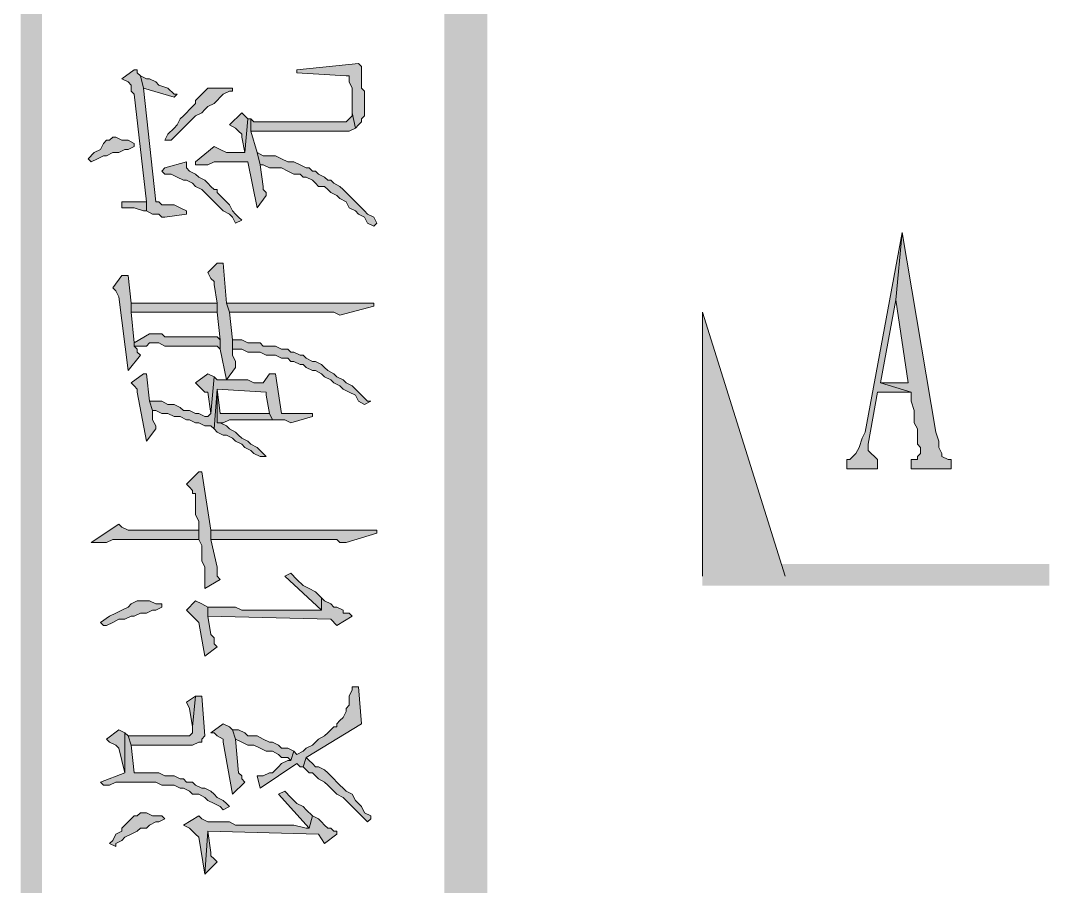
# Model space of a CAD drawing. Header units: millimetres. Extents: x 24 to 410, y 10 to 282.
# Drawn here: x 23.96 to 38.14, y 90.25 to 102.19 of the extents above; entities that cross this region are included whole.
import ezdxf

# ---------------------------------------------------------------- set-up
doc = ezdxf.new("R2010")
doc.units = ezdxf.units.MM

msp = doc.modelspace()

# ---------------------------------------------------------------- hatches: boundary and pattern name
h = msp.add_hatch(color=7)
h.dxf.hatch_style = 2
h.paths.add_polyline_path([(30.395333, 281.643667), (29.802667, 282.236333), (30.395333, 10.244667)])
h = msp.add_hatch(color=7)
h.dxf.hatch_style = 2
h.paths.add_polyline_path([(29.802667, 282.236333), (30.395333, 10.244667), (29.802667, 9.652)])
h = msp.add_hatch(color=7)
h.dxf.hatch_style = 2
h.paths.add_polyline_path([(24.257, 281.94), (23.960667, 281.94), (24.257, 55.837667)])
h = msp.add_hatch(color=7)
h.dxf.hatch_style = 2
h.paths.add_polyline_path([(23.960667, 281.94), (24.257, 55.837667), (23.960667, 55.837667)])
h = msp.add_hatch(color=7)
h.dxf.hatch_style = 2
h.paths.add_polyline_path([(27.770667, 101.515333), (27.770667, 101.473), (28.448, 101.430667), (28.490333, 101.430667), (28.490333, 101.388333), (28.490333, 101.346), (28.532667, 101.261333), (28.532667, 100.922667), (28.575, 100.711), (28.617333, 100.753333), (28.659667, 100.795667), (28.659667, 100.838), (28.702, 100.880333), (28.702, 101.219), (28.659667, 101.261333), (28.659667, 101.557667), (28.617333, 101.6)])
h = msp.add_hatch(color=7)
h.dxf.hatch_style = 2
h.paths.add_polyline_path([(25.357667, 101.388333), (25.442333, 101.346), (25.484667, 101.303667), (25.484667, 101.219), (25.527, 101.176667), (25.696333, 99.695), (25.696333, 99.568), (25.781, 99.525667), (25.865667, 99.525667), (25.908, 99.483333), (25.950333, 99.483333), (26.246667, 99.525667), (26.246667, 99.568), (26.162, 99.610333), (26.077333, 99.652667), (25.908, 99.652667), (25.865667, 99.695), (25.823333, 99.695), (25.654, 101.261333), (25.611667, 101.430667), (25.569333, 101.473), (25.569333, 101.515333), (25.527, 101.515333)])
h = msp.add_hatch(color=7)
h.dxf.hatch_style = 2
h.paths.add_polyline_path([(25.611667, 101.430667), (25.654, 101.261333), (26.077333, 101.134333), (26.119667, 101.176667), (26.077333, 101.176667), (25.992667, 101.261333), (25.865667, 101.303667), (25.823333, 101.346), (25.738667, 101.388333), (25.696333, 101.388333)])
h = msp.add_hatch(color=7)
h.dxf.hatch_style = 2
h.paths.add_polyline_path([(25.950369, 100.541667), (26.035035, 100.541667), (26.077369, 100.584), (26.119702, 100.626333), (26.162035, 100.668667), (26.246702, 100.753333), (26.289035, 100.795667), (26.331369, 100.838), (26.373702, 100.880333), (26.458369, 100.922667), (26.500702, 100.965), (26.543035, 101.007333), (26.627702, 101.049667), (26.670035, 101.092), (26.712369, 101.134333), (26.754702, 101.176667), (26.839369, 101.219), (26.881702, 101.219), (26.881702, 101.261333), (26.543035, 101.261333), (26.500702, 101.219), (26.416035, 101.134333), (26.373702, 101.092), (26.373702, 101.049667), (26.331369, 101.007333), (26.289035, 100.965), (26.246702, 100.922667), (26.204369, 100.880333), (26.162035, 100.838), (26.119702, 100.753333), (26.077369, 100.711), (25.992702, 100.626333)])
h = msp.add_hatch(color=7)
h.dxf.hatch_style = 2
h.paths.add_polyline_path([(26.373667, 100.245333), (26.373667, 100.203), (26.416, 100.203), (26.543, 100.203), (26.627667, 100.245333), (27.093333, 100.245333), (27.220333, 99.610333), (27.347333, 99.779667), (27.347333, 99.822), (27.305, 99.864333), (27.305, 99.906667), (27.262667, 100.203), (27.220333, 100.372333), (27.135667, 100.668667), (27.135667, 100.838), (27.093333, 100.838), (27.051, 100.372333), (26.924, 100.372333), (26.797, 100.372333), (26.712333, 100.414667), (26.627667, 100.457)])
h = msp.add_hatch(color=7)
h.dxf.hatch_style = 2
h.paths.add_polyline_path([(26.839333, 100.753333), (26.924, 100.711), (26.966333, 100.668667), (27.008667, 100.626333), (27.008667, 100.584), (27.051, 100.372333), (27.093333, 100.838), (27.008667, 100.922667)])
h = msp.add_hatch(color=7)
h.dxf.hatch_style = 2
h.paths.add_polyline_path([(27.135667, 100.838), (27.135667, 100.668667), (28.405667, 100.668667), (28.490333, 100.668667), (28.575, 100.711), (28.532667, 100.922667), (28.532667, 100.880333), (28.490333, 100.838), (28.448, 100.795667), (27.220333, 100.795667), (27.178, 100.795667)])
h = msp.add_hatch(color=7)
h.dxf.hatch_style = 2
h.paths.add_polyline_path([(24.892035, 100.287667), (24.934369, 100.245333), (25.019035, 100.287667), (25.103702, 100.33), (25.146035, 100.33), (25.230702, 100.372333), (25.315369, 100.372333), (25.400035, 100.414667), (25.442369, 100.414667), (25.527035, 100.457), (25.527035, 100.499333), (25.442369, 100.541667), (25.357702, 100.541667), (25.273035, 100.584), (25.230702, 100.584), (25.188369, 100.541667), (25.146035, 100.541667), (25.103702, 100.499333), (25.061369, 100.414667), (24.976702, 100.372333)])
h = msp.add_hatch(color=7)
h.dxf.hatch_style = 2
h.paths.add_polyline_path([(27.220333, 100.372333), (27.262667, 100.203), (27.305, 100.203), (27.389667, 100.160667), (27.559, 100.160667), (27.643667, 100.118333), (27.728333, 100.076), (27.813, 100.076), (27.855333, 100.033667), (27.897667, 100.033667), (27.982333, 99.991333), (28.024667, 99.949), (28.067, 99.906667), (28.151667, 99.906667), (28.194, 99.864333), (28.236333, 99.822), (28.321, 99.779667), (28.363333, 99.737333), (28.448, 99.695), (28.490333, 99.610333), (28.575, 99.568), (28.617333, 99.525667), (28.702, 99.483333), (28.744333, 99.398667), (28.829, 99.356333), (28.871333, 99.398667), (28.829, 99.483333), (28.744333, 99.525667), (28.702, 99.568), (28.617333, 99.652667), (28.575, 99.695), (28.532667, 99.737333), (28.448, 99.822), (28.405667, 99.864333), (28.363333, 99.906667), (28.278667, 99.949), (28.236333, 99.991333), (28.194, 99.991333), (28.151667, 100.033667), (28.067, 100.076), (28.024667, 100.118333), (27.982333, 100.118333), (27.94, 100.160667), (27.897667, 100.160667), (27.813, 100.203), (27.728333, 100.245333), (27.643667, 100.245333), (27.559, 100.287667), (27.474333, 100.33), (27.305, 100.33)])
h = msp.add_hatch(color=7)
h.dxf.hatch_style = 2
h.paths.add_polyline_path([(25.907965, 100.118333), (25.950298, 100.076), (26.034965, 100.076), (26.119631, 100.033667), (26.204298, 99.991333), (26.246631, 99.991333), (26.331298, 99.949), (26.373631, 99.906667), (26.458298, 99.864333), (26.500631, 99.822), (26.542965, 99.779667), (26.585298, 99.737333), (26.627631, 99.695), (26.669965, 99.652667), (26.712298, 99.610333), (26.754631, 99.568), (26.839298, 99.525667), (26.881631, 99.483333), (26.923965, 99.398667), (27.008631, 99.441), (26.966298, 99.483333), (26.923965, 99.525667), (26.881631, 99.568), (26.839298, 99.652667), (26.796965, 99.695), (26.754631, 99.737333), (26.712298, 99.779667), (26.669965, 99.822), (26.669965, 99.864333), (26.627631, 99.864333), (26.585298, 99.906667), (26.542965, 99.949), (26.500631, 99.991333), (26.415965, 100.033667), (26.373631, 100.076), (26.288965, 100.118333), (26.246631, 100.160667), (26.246631, 100.245333), (25.950298, 100.160667)])
h = msp.add_hatch(color=7)
h.dxf.hatch_style = 2
h.paths.add_polyline_path([(25.357667, 99.695), (25.357667, 99.610333), (25.442333, 99.610333), (25.527, 99.610333), (25.654, 99.568), (25.696333, 99.568), (25.696333, 99.695)])
h = msp.add_hatch(color=7)
h.dxf.hatch_style = 2
h.paths.add_polyline_path([(36.110333, 99.271667), (35.602333, 96.52), (35.56, 96.435333), (35.517667, 96.308333), (35.475333, 96.223667), (35.433, 96.181333), (35.390667, 96.139), (35.348333, 96.139), (35.348333, 96.012), (35.771667, 96.012), (35.771667, 96.139), (35.729333, 96.181333), (35.687, 96.223667), (35.644667, 96.266), (35.644667, 96.350667), (35.771667, 97.070333), (36.237333, 97.070333), (35.814, 97.197333), (36.025667, 98.340333)])
h = msp.add_hatch(color=7)
h.dxf.hatch_style = 2
h.paths.add_polyline_path([(36.110333, 99.271667), (36.025667, 98.340333), (36.195, 97.197333), (35.814, 97.197333), (36.237333, 97.070333), (36.237333, 96.943333), (36.279667, 96.816333), (36.279667, 96.647), (36.322, 96.562333), (36.322, 96.350667), (36.364333, 96.308333), (36.364333, 96.223667), (36.322, 96.181333), (36.322, 96.139), (36.237333, 96.139), (36.237333, 96.012), (36.787667, 96.012), (36.787667, 96.139), (36.745333, 96.139), (36.660667, 96.181333), (36.660667, 96.223667), (36.618333, 96.308333), (36.618333, 96.393), (36.576, 96.52)])
h = msp.add_hatch(color=7)
h.dxf.hatch_style = 2
h.paths.add_polyline_path([(26.543, 98.721333), (26.585333, 98.636667), (26.627667, 98.594333), (26.627667, 98.552), (26.67, 98.298), (26.67, 98.171), (26.712333, 97.79), (26.712333, 97.663), (26.797, 97.239667), (26.924, 97.409), (26.924, 97.493667), (26.881667, 97.578333), (26.881667, 97.79), (26.839333, 98.171), (26.797, 98.298), (26.754667, 98.848333), (26.67, 98.848333)])
h = msp.add_hatch(color=7)
h.dxf.hatch_style = 2
h.paths.add_polyline_path([(25.230667, 98.509667), (25.273, 98.467333), (25.315333, 98.382667), (25.442333, 97.366667), (25.611667, 97.578333), (25.569333, 97.620667), (25.569333, 97.663), (25.527, 97.705333), (25.527, 97.747667), (25.484667, 98.171), (25.484667, 98.298), (25.442333, 98.679), (25.357667, 98.679)])
h = msp.add_hatch(color=7)
h.dxf.hatch_style = 2
h.paths.add_polyline_path([(25.484667, 98.298), (25.484667, 98.171), (25.527, 98.171), (26.67, 98.171), (26.67, 98.298)])
h = msp.add_hatch(color=7)
h.dxf.hatch_style = 2
h.paths.add_polyline_path([(26.797, 98.298), (26.839333, 98.171), (28.151667, 98.171), (28.236333, 98.171), (28.278667, 98.171), (28.363333, 98.128667), (28.829, 98.255667), (28.829, 98.298), (28.151667, 98.298)])
h = msp.add_hatch(color=7)
h.dxf.hatch_style = 2
h.paths.add_polyline_path([(33.358702, 98.171), (33.358702, 94.530333), (34.501702, 94.530333)])
h = msp.add_hatch(color=7)
h.dxf.hatch_style = 2
h.paths.add_polyline_path([(25.527, 97.747667), (25.527, 97.705333), (25.611667, 97.705333), (25.696333, 97.705333), (25.738667, 97.747667), (25.865667, 97.747667), (25.950333, 97.705333), (26.67, 97.705333), (26.712333, 97.663), (26.712333, 97.79), (26.67, 97.832333), (26.119667, 97.832333), (26.035, 97.832333), (25.950333, 97.832333), (25.908, 97.874667), (25.738667, 97.874667)])
h = msp.add_hatch(color=7)
h.dxf.hatch_style = 2
h.paths.add_polyline_path([(26.881667, 97.79), (26.881667, 97.663), (26.924, 97.663), (27.008667, 97.663), (27.093333, 97.620667), (27.262667, 97.620667), (27.347333, 97.578333), (27.474333, 97.578333), (27.559, 97.536), (27.643667, 97.536), (27.686, 97.493667), (27.728333, 97.493667), (27.813, 97.451333), (27.855333, 97.451333), (27.897667, 97.409), (27.982333, 97.366667), (28.024667, 97.366667), (28.109333, 97.324333), (28.151667, 97.282), (28.236333, 97.239667), (28.278667, 97.197333), (28.363333, 97.155), (28.405667, 97.112667), (28.490333, 97.070333), (28.575, 97.028), (28.617333, 96.943333), (28.702, 96.901), (28.786667, 96.943333), (28.744333, 96.943333), (28.702, 96.985667), (28.617333, 97.070333), (28.575, 97.112667), (28.532667, 97.155), (28.448, 97.197333), (28.405667, 97.239667), (28.321, 97.282), (28.278667, 97.324333), (28.194, 97.366667), (28.151667, 97.409), (28.109333, 97.451333), (28.024667, 97.493667), (27.982333, 97.493667), (27.897667, 97.536), (27.855333, 97.578333), (27.813, 97.578333), (27.728333, 97.620667), (27.686, 97.620667), (27.643667, 97.663), (27.559, 97.663), (27.474333, 97.705333), (27.305, 97.705333), (27.262667, 97.747667), (27.093333, 97.747667), (27.008667, 97.79)])
h = msp.add_hatch(color=7)
h.dxf.hatch_style = 2
h.paths.add_polyline_path([(25.484667, 97.197333), (25.527, 97.155), (25.569333, 97.112667), (25.569333, 97.070333), (25.696333, 96.393), (25.823333, 96.562333), (25.823333, 96.604667), (25.781, 96.689333), (25.781, 96.816333), (25.738667, 96.943333), (25.696333, 97.324333), (25.654, 97.324333)])
h = msp.add_hatch(color=7)
h.dxf.hatch_style = 2
h.paths.add_polyline_path([(25.738667, 96.943333), (25.781, 96.816333), (25.823333, 96.816333), (25.908, 96.774), (25.992667, 96.774), (26.077333, 96.731667), (26.162, 96.731667), (26.246667, 96.689333), (26.289, 96.689333), (26.373667, 96.647), (26.416, 96.647), (26.500667, 96.604667), (26.585333, 96.604667), (26.627667, 96.562333), (26.67, 97.112667), (27.347333, 97.070333), (27.347333, 97.028), (27.389667, 96.774), (27.432, 96.689333), (27.601333, 96.689333), (27.686, 96.647), (27.982333, 96.731667), (27.982333, 96.774), (27.559, 96.774), (27.474333, 97.324333), (27.389667, 97.324333), (27.305, 97.197333), (27.178, 97.197333), (27.093333, 97.239667), (26.67, 97.239667), (26.627667, 97.282), (26.585333, 96.774), (26.543, 96.731667), (26.500667, 96.731667), (26.416, 96.774), (26.373667, 96.774), (26.289, 96.816333), (26.204333, 96.816333), (26.162, 96.858667), (26.077333, 96.901), (25.992667, 96.901), (25.908, 96.943333)])
h = msp.add_hatch(color=7)
h.dxf.hatch_style = 2
h.paths.add_polyline_path([(26.373667, 97.197333), (26.458333, 97.112667), (26.500667, 97.070333), (26.543, 97.070333), (26.585333, 96.774), (26.627667, 97.282), (26.543, 97.324333)])
h = msp.add_hatch(color=7)
h.dxf.hatch_style = 2
h.paths.add_polyline_path([(26.627667, 96.562333), (26.67, 96.52), (26.754667, 96.477667), (26.797, 96.477667), (26.881667, 96.435333), (26.924, 96.393), (27.008667, 96.350667), (27.051, 96.308333), (27.135667, 96.266), (27.178, 96.223667), (27.262667, 96.181333), (27.347333, 96.181333), (27.262667, 96.266), (27.220333, 96.308333), (27.135667, 96.350667), (27.093333, 96.393), (27.008667, 96.435333), (26.966333, 96.477667), (26.924, 96.52), (26.839333, 96.562333), (26.797, 96.604667), (26.712333, 96.647), (26.67, 96.647), (26.67, 97.112667)])
h = msp.add_hatch(color=7)
h.dxf.hatch_style = 2
h.paths.add_polyline_path([(26.67, 97.112667), (26.67, 96.647), (26.712333, 96.647), (26.754667, 96.647), (26.839333, 96.689333), (27.432, 96.689333), (27.389667, 96.774), (26.712333, 96.774)])
h = msp.add_hatch(color=7)
h.dxf.hatch_style = 2
h.paths.add_polyline_path([(26.246667, 95.800333), (26.289, 95.758), (26.331333, 95.715667), (26.331333, 95.673333), (26.373667, 95.673333), (26.373667, 95.377), (26.416, 95.292333), (26.416, 95.038333), (26.458333, 94.953667), (26.458333, 94.742), (26.500667, 94.657333), (26.500667, 94.572667), (26.500667, 94.445667), (26.500667, 94.361), (26.712333, 94.488), (26.67, 94.530333), (26.67, 94.657333), (26.585333, 95.038333), (26.585333, 95.165333), (26.458333, 95.969667), (26.416, 95.969667)])
h = msp.add_hatch(color=7)
h.dxf.hatch_style = 2
h.paths.add_polyline_path([(24.934369, 94.996), (25.146035, 94.996), (25.230702, 95.038333), (26.416035, 95.038333), (26.416035, 95.165333), (26.246702, 95.165333), (26.162035, 95.165333), (25.442369, 95.165333), (25.357702, 95.207667), (25.315369, 95.25)])
h = msp.add_hatch(color=7)
h.dxf.hatch_style = 2
h.paths.add_polyline_path([(26.585333, 95.165333), (26.585333, 95.038333), (26.67, 95.038333), (28.321, 95.038333), (28.363333, 94.996), (28.448, 94.996), (28.871333, 95.123), (28.871333, 95.165333)])
h = msp.add_hatch(color=7)
h.dxf.hatch_style = 2
h.paths.add_polyline_path([(38.142333, 94.403333), (38.142333, 94.699667), (33.358667, 94.403333)])
h = msp.add_hatch(color=7)
h.dxf.hatch_style = 2
h.paths.add_polyline_path([(38.142333, 94.699667), (33.358667, 94.403333), (33.358667, 94.699667)])
h = msp.add_hatch(color=7)
h.dxf.hatch_style = 2
h.paths.add_polyline_path([(27.601333, 94.530333), (28.109333, 94.064667), (28.109333, 94.234), (28.024667, 94.318667), (27.94, 94.361), (27.855333, 94.403333), (27.770667, 94.488), (27.686, 94.572667)])
h = msp.add_hatch(color=7)
h.dxf.hatch_style = 2
h.paths.add_polyline_path([(33.358702, 94.530333), (34.501702, 94.530333)])
h = msp.add_hatch(color=7)
h.dxf.hatch_style = 2
h.paths.add_polyline_path([(25.061333, 93.895333), (25.103667, 93.853), (25.146, 93.853), (25.230667, 93.895333), (25.315333, 93.937667), (25.4, 93.937667), (25.484667, 93.98), (25.527, 93.98), (25.611667, 94.022333), (25.696333, 94.022333), (25.781, 94.064667), (25.823333, 94.064667), (25.908, 94.107), (25.908, 94.149333), (25.823333, 94.149333), (25.738667, 94.191667), (25.569333, 94.191667), (25.484667, 94.149333), (25.442333, 94.107), (25.357667, 94.064667), (25.273, 94.022333), (25.188333, 93.98)])
h = msp.add_hatch(color=7)
h.dxf.hatch_style = 2
h.paths.add_polyline_path([(26.246667, 94.064667), (26.289, 94.022333), (26.331333, 93.98), (26.373667, 93.937667), (26.416, 93.895333), (26.500667, 93.429667), (26.67, 93.556667), (26.627667, 93.599), (26.627667, 93.683667), (26.585333, 93.726), (26.543, 93.98), (26.543, 94.107), (26.458333, 94.149333), (26.373667, 94.191667)])
h = msp.add_hatch(color=7)
h.dxf.hatch_style = 2
h.paths.add_polyline_path([(26.543, 94.107), (26.543, 93.98), (28.236333, 93.937667), (28.321, 93.853), (28.532667, 93.98), (28.490333, 94.022333), (28.405667, 94.022333), (28.405667, 94.064667), (28.321, 94.107), (28.278667, 94.107), (28.236333, 94.149333), (28.151667, 94.191667), (28.109333, 94.234), (28.109333, 94.064667), (28.024667, 94.064667), (27.008667, 94.064667), (26.924, 94.107)])
h = msp.add_hatch(color=7)
h.dxf.hatch_style = 2
h.paths.add_polyline_path([(27.220333, 91.778667), (27.262667, 91.609333), (27.770667, 91.948), (27.813, 91.905667), (27.855333, 91.905667), (27.897667, 92.032667), (28.659667, 92.498333), (28.617333, 93.006333), (28.532667, 93.006333), (28.532667, 92.964), (28.490333, 92.879333), (28.490333, 92.752333), (28.448, 92.71), (28.448, 92.667667), (28.405667, 92.583), (28.363333, 92.540667), (28.321, 92.498333), (28.321, 92.456), (28.278667, 92.456), (28.236333, 92.413667), (28.194, 92.371333), (28.151667, 92.329), (28.067, 92.286667), (28.024667, 92.244333), (27.982333, 92.202), (27.897667, 92.159667), (27.855333, 92.117333), (27.770667, 92.075), (27.728333, 92.117333), (27.686, 91.990333), (27.643667, 91.990333), (27.559, 91.948), (27.516667, 91.905667), (27.474333, 91.863333), (27.432, 91.821), (27.389667, 91.821), (27.305, 91.778667)])
h = msp.add_hatch(color=7)
h.dxf.hatch_style = 2
h.paths.add_polyline_path([(25.442333, 92.329), (25.484667, 92.202), (26.331333, 92.202), (26.416, 92.244333), (26.458333, 92.244333), (26.458333, 92.286667), (26.500667, 92.329), (26.458333, 92.879333), (26.373667, 92.879333), (26.331333, 92.456), (26.331333, 92.371333), (26.289, 92.329)])
h = msp.add_hatch(color=7)
h.dxf.hatch_style = 2
h.paths.add_polyline_path([(26.246667, 92.794667), (26.289, 92.71), (26.331333, 92.456), (26.373667, 92.879333)])
h = msp.add_hatch(color=7)
h.dxf.hatch_style = 2
h.paths.add_polyline_path([(26.585333, 92.371333), (26.627667, 92.371333), (26.67, 92.329), (26.754667, 92.286667), (26.754667, 92.244333), (26.881667, 91.524667), (27.051, 91.694), (27.008667, 91.736333), (27.008667, 91.778667), (26.966333, 91.821), (26.924, 92.286667), (26.881667, 92.413667), (26.839333, 92.456), (26.754667, 92.498333)])
h = msp.add_hatch(color=7)
h.dxf.hatch_style = 2
h.paths.add_polyline_path([(25.061333, 91.694), (25.103667, 91.651667), (25.188333, 91.651667), (25.273, 91.694), (25.823333, 91.694), (25.908, 91.651667), (26.077333, 91.651667), (26.162, 91.609333), (26.204333, 91.609333), (26.289, 91.567), (26.331333, 91.524667), (26.416, 91.524667), (26.500667, 91.482333), (26.543, 91.44), (26.627667, 91.397667), (26.712333, 91.355333), (26.754667, 91.313), (26.839333, 91.355333), (26.797, 91.397667), (26.754667, 91.44), (26.67, 91.482333), (26.627667, 91.524667), (26.585333, 91.567), (26.500667, 91.609333), (26.458333, 91.609333), (26.373667, 91.651667), (26.331333, 91.694), (26.246667, 91.694), (26.204333, 91.736333), (26.162, 91.736333), (26.077333, 91.778667), (25.950333, 91.778667), (25.865667, 91.821), (25.527, 91.821), (25.484667, 92.202), (25.442333, 92.329), (25.4, 92.371333), (25.4, 91.821)])
h = msp.add_hatch(color=7)
h.dxf.hatch_style = 2
h.paths.add_polyline_path([(25.146, 92.286667), (25.188333, 92.244333), (25.273, 92.202), (25.315333, 92.159667), (25.4, 91.821), (25.4, 92.371333), (25.315333, 92.413667)])
h = msp.add_hatch(color=7)
h.dxf.hatch_style = 2
h.paths.add_polyline_path([(26.881667, 92.413667), (26.924, 92.286667), (27.008667, 92.244333), (27.093333, 92.202), (27.178, 92.202), (27.262667, 92.159667), (27.347333, 92.117333), (27.432, 92.117333), (27.516667, 92.075), (27.559, 92.032667), (27.643667, 92.032667), (27.686, 91.990333), (27.728333, 92.117333), (27.643667, 92.159667), (27.559, 92.159667), (27.516667, 92.202), (27.432, 92.244333), (27.389667, 92.244333), (27.305, 92.286667), (27.220333, 92.329), (27.093333, 92.329), (27.051, 92.371333), (26.966333, 92.413667)])
h = msp.add_hatch(color=7)
h.dxf.hatch_style = 2
h.paths.add_polyline_path([(27.855333, 91.905667), (27.897667, 91.863333), (27.94, 91.821), (27.982333, 91.821), (28.024667, 91.778667), (28.067, 91.736333), (28.151667, 91.694), (28.194, 91.651667), (28.236333, 91.609333), (28.278667, 91.567), (28.321, 91.524667), (28.405667, 91.482333), (28.448, 91.44), (28.490333, 91.397667), (28.575, 91.313), (28.617333, 91.270667), (28.659667, 91.228333), (28.744333, 91.143667), (28.786667, 91.186), (28.786667, 91.228333), (28.702, 91.270667), (28.659667, 91.355333), (28.617333, 91.397667), (28.575, 91.44), (28.532667, 91.524667), (28.448, 91.567), (28.405667, 91.609333), (28.363333, 91.651667), (28.321, 91.694), (28.278667, 91.736333), (28.236333, 91.778667), (28.194, 91.821), (28.151667, 91.863333), (28.067, 91.905667), (28.024667, 91.905667), (27.982333, 91.948), (27.94, 91.990333), (27.897667, 92.032667)])
h = msp.add_hatch(color=7)
h.dxf.hatch_style = 2
h.paths.add_polyline_path([(27.516667, 91.524667), (27.94, 91.059), (27.982333, 91.228333), (27.897667, 91.313), (27.855333, 91.355333), (27.770667, 91.397667), (27.686, 91.482333), (27.601333, 91.567)])
h = msp.add_hatch(color=7)
h.dxf.hatch_style = 2
h.paths.add_polyline_path([(25.188333, 90.847333), (25.273, 90.805), (25.273, 90.847333), (25.357667, 90.889667), (25.4, 90.932), (25.484667, 90.974333), (25.569333, 91.016667), (25.611667, 91.059), (25.696333, 91.059), (25.738667, 91.101333), (25.823333, 91.143667), (25.865667, 91.143667), (25.950333, 91.186), (25.908, 91.228333), (25.781, 91.228333), (25.696333, 91.270667), (25.611667, 91.270667), (25.569333, 91.228333), (25.527, 91.228333), (25.442333, 91.143667), (25.4, 91.101333), (25.357667, 91.059), (25.357667, 91.016667), (25.273, 90.974333), (25.230667, 90.889667)])
h = msp.add_hatch(color=7)
h.dxf.hatch_style = 2
h.paths.add_polyline_path([(26.204333, 91.101333), (26.289, 91.059), (26.331333, 91.016667), (26.373667, 90.974333), (26.416, 90.932), (26.500667, 90.424), (26.543, 91.016667), (28.067, 90.974333), (28.151667, 90.847333), (28.321, 90.974333), (28.321, 91.016667), (28.278667, 91.016667), (28.236333, 91.059), (28.194, 91.059), (28.151667, 91.101333), (28.109333, 91.143667), (28.067, 91.186), (27.982333, 91.228333), (27.94, 91.059), (27.897667, 91.059), (27.728333, 91.101333), (27.262667, 91.101333), (27.178, 91.101333), (26.924, 91.101333), (26.839333, 91.143667), (26.543, 91.143667), (26.458333, 91.186), (26.416, 91.228333)])
h = msp.add_hatch(color=7)
h.dxf.hatch_style = 2
h.paths.add_polyline_path([(26.500667, 90.424), (26.67, 90.593333), (26.627667, 90.635667), (26.585333, 90.678), (26.585333, 90.720333), (26.543, 91.016667)])

# ---------------------------------------------------------------- linework, layer by layer
at = {"color": 7, "lineweight": 0}
for points in [[(27.770667, 101.515333), (27.770667, 101.473), (28.448, 101.430667), (28.490333, 101.430667), (28.490333, 101.388333), (28.490333, 101.346), (28.532667, 101.261333), (28.532667, 100.922667), (28.575, 100.711), (28.617333, 100.753333), (28.659667, 100.795667), (28.659667, 100.838), (28.702, 100.880333), (28.702, 101.219), (28.659667, 101.261333), (28.659667, 101.557667), (28.617333, 101.6)], [(25.357667, 101.388333), (25.442333, 101.346), (25.484667, 101.303667), (25.484667, 101.219), (25.527, 101.176667), (25.696333, 99.695), (25.696333, 99.568), (25.781, 99.525667), (25.865667, 99.525667), (25.908, 99.483333), (25.950333, 99.483333), (26.246667, 99.525667), (26.246667, 99.568), (26.162, 99.610333), (26.077333, 99.652667), (25.908, 99.652667), (25.865667, 99.695), (25.823333, 99.695), (25.654, 101.261333), (25.611667, 101.430667), (25.569333, 101.473), (25.569333, 101.515333), (25.527, 101.515333)], [(25.611667, 101.430667), (25.654, 101.261333), (26.077333, 101.134333), (26.119667, 101.176667), (26.077333, 101.176667), (25.992667, 101.261333), (25.865667, 101.303667), (25.823333, 101.346), (25.738667, 101.388333), (25.696333, 101.388333)], [(25.950369, 100.541667), (26.035035, 100.541667), (26.077369, 100.584), (26.119702, 100.626333), (26.162035, 100.668667), (26.246702, 100.753333), (26.289035, 100.795667), (26.331369, 100.838), (26.373702, 100.880333), (26.458369, 100.922667), (26.500702, 100.965), (26.543035, 101.007333), (26.627702, 101.049667), (26.670035, 101.092), (26.712369, 101.134333), (26.754702, 101.176667), (26.839369, 101.219), (26.881702, 101.219), (26.881702, 101.261333), (26.543035, 101.261333), (26.500702, 101.219), (26.416035, 101.134333), (26.373702, 101.092), (26.373702, 101.049667), (26.331369, 101.007333), (26.289035, 100.965), (26.246702, 100.922667), (26.204369, 100.880333), (26.162035, 100.838), (26.119702, 100.753333), (26.077369, 100.711), (25.992702, 100.626333)], [(26.373667, 100.245333), (26.373667, 100.203), (26.416, 100.203), (26.543, 100.203), (26.627667, 100.245333), (27.093333, 100.245333), (27.220333, 99.610333), (27.347333, 99.779667), (27.347333, 99.822), (27.305, 99.864333), (27.305, 99.906667), (27.262667, 100.203), (27.220333, 100.372333), (27.135667, 100.668667), (27.135667, 100.838), (27.093333, 100.838), (27.051, 100.372333), (26.924, 100.372333), (26.797, 100.372333), (26.712333, 100.414667), (26.627667, 100.457)], [(26.839333, 100.753333), (26.924, 100.711), (26.966333, 100.668667), (27.008667, 100.626333), (27.008667, 100.584), (27.051, 100.372333), (27.093333, 100.838), (27.008667, 100.922667)], [(27.135667, 100.838), (27.135667, 100.668667), (28.405667, 100.668667), (28.490333, 100.668667), (28.575, 100.711), (28.532667, 100.922667), (28.532667, 100.880333), (28.490333, 100.838), (28.448, 100.795667), (27.220333, 100.795667), (27.178, 100.795667)], [(24.892035, 100.287667), (24.934369, 100.245333), (25.019035, 100.287667), (25.103702, 100.33), (25.146035, 100.33), (25.230702, 100.372333), (25.315369, 100.372333), (25.400035, 100.414667), (25.442369, 100.414667), (25.527035, 100.457), (25.527035, 100.499333), (25.442369, 100.541667), (25.357702, 100.541667), (25.273035, 100.584), (25.230702, 100.584), (25.188369, 100.541667), (25.146035, 100.541667), (25.103702, 100.499333), (25.061369, 100.414667), (24.976702, 100.372333)], [(27.220333, 100.372333), (27.262667, 100.203), (27.305, 100.203), (27.389667, 100.160667), (27.559, 100.160667), (27.643667, 100.118333), (27.728333, 100.076), (27.813, 100.076), (27.855333, 100.033667), (27.897667, 100.033667), (27.982333, 99.991333), (28.024667, 99.949), (28.067, 99.906667), (28.151667, 99.906667), (28.194, 99.864333), (28.236333, 99.822), (28.321, 99.779667), (28.363333, 99.737333), (28.448, 99.695), (28.490333, 99.610333), (28.575, 99.568), (28.617333, 99.525667), (28.702, 99.483333), (28.744333, 99.398667), (28.829, 99.356333), (28.871333, 99.398667), (28.829, 99.483333), (28.744333, 99.525667), (28.702, 99.568), (28.617333, 99.652667), (28.575, 99.695), (28.532667, 99.737333), (28.448, 99.822), (28.405667, 99.864333), (28.363333, 99.906667), (28.278667, 99.949), (28.236333, 99.991333), (28.194, 99.991333), (28.151667, 100.033667), (28.067, 100.076), (28.024667, 100.118333), (27.982333, 100.118333), (27.94, 100.160667), (27.897667, 100.160667), (27.813, 100.203), (27.728333, 100.245333), (27.643667, 100.245333), (27.559, 100.287667), (27.474333, 100.33), (27.305, 100.33)], [(25.907965, 100.118333), (25.950298, 100.076), (26.034965, 100.076), (26.119631, 100.033667), (26.204298, 99.991333), (26.246631, 99.991333), (26.331298, 99.949), (26.373631, 99.906667), (26.458298, 99.864333), (26.500631, 99.822), (26.542965, 99.779667), (26.585298, 99.737333), (26.627631, 99.695), (26.669965, 99.652667), (26.712298, 99.610333), (26.754631, 99.568), (26.839298, 99.525667), (26.881631, 99.483333), (26.923965, 99.398667), (27.008631, 99.441), (26.966298, 99.483333), (26.923965, 99.525667), (26.881631, 99.568), (26.839298, 99.652667), (26.796965, 99.695), (26.754631, 99.737333), (26.712298, 99.779667), (26.669965, 99.822), (26.669965, 99.864333), (26.627631, 99.864333), (26.585298, 99.906667), (26.542965, 99.949), (26.500631, 99.991333), (26.415965, 100.033667), (26.373631, 100.076), (26.288965, 100.118333), (26.246631, 100.160667), (26.246631, 100.245333), (25.950298, 100.160667)], [(25.357667, 99.695), (25.357667, 99.610333), (25.442333, 99.610333), (25.527, 99.610333), (25.654, 99.568), (25.696333, 99.568), (25.696333, 99.695)], [(36.110333, 99.271667), (35.602333, 96.52), (35.56, 96.435333), (35.517667, 96.308333), (35.475333, 96.223667), (35.433, 96.181333), (35.390667, 96.139), (35.348333, 96.139), (35.348333, 96.012), (35.771667, 96.012), (35.771667, 96.139), (35.729333, 96.181333), (35.687, 96.223667), (35.644667, 96.266), (35.644667, 96.350667), (35.771667, 97.070333), (36.237333, 97.070333), (35.814, 97.197333), (36.025667, 98.340333)], [(36.110333, 99.271667), (36.025667, 98.340333), (36.195, 97.197333), (35.814, 97.197333), (36.237333, 97.070333), (36.237333, 96.943333), (36.279667, 96.816333), (36.279667, 96.647), (36.322, 96.562333), (36.322, 96.350667), (36.364333, 96.308333), (36.364333, 96.223667), (36.322, 96.181333), (36.322, 96.139), (36.237333, 96.139), (36.237333, 96.012), (36.787667, 96.012), (36.787667, 96.139), (36.745333, 96.139), (36.660667, 96.181333), (36.660667, 96.223667), (36.618333, 96.308333), (36.618333, 96.393), (36.576, 96.52)], [(26.543, 98.721333), (26.585333, 98.636667), (26.627667, 98.594333), (26.627667, 98.552), (26.67, 98.298), (26.67, 98.171), (26.712333, 97.79), (26.712333, 97.663), (26.797, 97.239667), (26.924, 97.409), (26.924, 97.493667), (26.881667, 97.578333), (26.881667, 97.79), (26.839333, 98.171), (26.797, 98.298), (26.754667, 98.848333), (26.67, 98.848333)], [(25.230667, 98.509667), (25.273, 98.467333), (25.315333, 98.382667), (25.442333, 97.366667), (25.611667, 97.578333), (25.569333, 97.620667), (25.569333, 97.663), (25.527, 97.705333), (25.527, 97.747667), (25.484667, 98.171), (25.484667, 98.298), (25.442333, 98.679), (25.357667, 98.679)], [(25.484667, 98.298), (25.484667, 98.171), (25.527, 98.171), (26.67, 98.171), (26.67, 98.298)], [(26.797, 98.298), (26.839333, 98.171), (28.151667, 98.171), (28.236333, 98.171), (28.278667, 98.171), (28.363333, 98.128667), (28.829, 98.255667), (28.829, 98.298), (28.151667, 98.298)], [(25.527, 97.747667), (25.527, 97.705333), (25.611667, 97.705333), (25.696333, 97.705333), (25.738667, 97.747667), (25.865667, 97.747667), (25.950333, 97.705333), (26.67, 97.705333), (26.712333, 97.663), (26.712333, 97.79), (26.67, 97.832333), (26.119667, 97.832333), (26.035, 97.832333), (25.950333, 97.832333), (25.908, 97.874667), (25.738667, 97.874667)], [(26.881667, 97.79), (26.881667, 97.663), (26.924, 97.663), (27.008667, 97.663), (27.093333, 97.620667), (27.262667, 97.620667), (27.347333, 97.578333), (27.474333, 97.578333), (27.559, 97.536), (27.643667, 97.536), (27.686, 97.493667), (27.728333, 97.493667), (27.813, 97.451333), (27.855333, 97.451333), (27.897667, 97.409), (27.982333, 97.366667), (28.024667, 97.366667), (28.109333, 97.324333), (28.151667, 97.282), (28.236333, 97.239667), (28.278667, 97.197333), (28.363333, 97.155), (28.405667, 97.112667), (28.490333, 97.070333), (28.575, 97.028), (28.617333, 96.943333), (28.702, 96.901), (28.786667, 96.943333), (28.744333, 96.943333), (28.702, 96.985667), (28.617333, 97.070333), (28.575, 97.112667), (28.532667, 97.155), (28.448, 97.197333), (28.405667, 97.239667), (28.321, 97.282), (28.278667, 97.324333), (28.194, 97.366667), (28.151667, 97.409), (28.109333, 97.451333), (28.024667, 97.493667), (27.982333, 97.493667), (27.897667, 97.536), (27.855333, 97.578333), (27.813, 97.578333), (27.728333, 97.620667), (27.686, 97.620667), (27.643667, 97.663), (27.559, 97.663), (27.474333, 97.705333), (27.305, 97.705333), (27.262667, 97.747667), (27.093333, 97.747667), (27.008667, 97.79)], [(25.484667, 97.197333), (25.527, 97.155), (25.569333, 97.112667), (25.569333, 97.070333), (25.696333, 96.393), (25.823333, 96.562333), (25.823333, 96.604667), (25.781, 96.689333), (25.781, 96.816333), (25.738667, 96.943333), (25.696333, 97.324333), (25.654, 97.324333)], [(25.738667, 96.943333), (25.781, 96.816333), (25.823333, 96.816333), (25.908, 96.774), (25.992667, 96.774), (26.077333, 96.731667), (26.162, 96.731667), (26.246667, 96.689333), (26.289, 96.689333), (26.373667, 96.647), (26.416, 96.647), (26.500667, 96.604667), (26.585333, 96.604667), (26.627667, 96.562333), (26.67, 97.112667), (27.347333, 97.070333), (27.347333, 97.028), (27.389667, 96.774), (27.432, 96.689333), (27.601333, 96.689333), (27.686, 96.647), (27.982333, 96.731667), (27.982333, 96.774), (27.559, 96.774), (27.474333, 97.324333), (27.389667, 97.324333), (27.305, 97.197333), (27.178, 97.197333), (27.093333, 97.239667), (26.67, 97.239667), (26.627667, 97.282), (26.585333, 96.774), (26.543, 96.731667), (26.500667, 96.731667), (26.416, 96.774), (26.373667, 96.774), (26.289, 96.816333), (26.204333, 96.816333), (26.162, 96.858667), (26.077333, 96.901), (25.992667, 96.901), (25.908, 96.943333)], [(26.373667, 97.197333), (26.458333, 97.112667), (26.500667, 97.070333), (26.543, 97.070333), (26.585333, 96.774), (26.627667, 97.282), (26.543, 97.324333)], [(26.627667, 96.562333), (26.67, 96.52), (26.754667, 96.477667), (26.797, 96.477667), (26.881667, 96.435333), (26.924, 96.393), (27.008667, 96.350667), (27.051, 96.308333), (27.135667, 96.266), (27.178, 96.223667), (27.262667, 96.181333), (27.347333, 96.181333), (27.262667, 96.266), (27.220333, 96.308333), (27.135667, 96.350667), (27.093333, 96.393), (27.008667, 96.435333), (26.966333, 96.477667), (26.924, 96.52), (26.839333, 96.562333), (26.797, 96.604667), (26.712333, 96.647), (26.67, 96.647), (26.67, 97.112667)], [(26.67, 97.112667), (26.67, 96.647), (26.712333, 96.647), (26.754667, 96.647), (26.839333, 96.689333), (27.432, 96.689333), (27.389667, 96.774), (26.712333, 96.774)], [(26.246667, 95.800333), (26.289, 95.758), (26.331333, 95.715667), (26.331333, 95.673333), (26.373667, 95.673333), (26.373667, 95.377), (26.416, 95.292333), (26.416, 95.038333), (26.458333, 94.953667), (26.458333, 94.742), (26.500667, 94.657333), (26.500667, 94.572667), (26.500667, 94.445667), (26.500667, 94.361), (26.712333, 94.488), (26.67, 94.530333), (26.67, 94.657333), (26.585333, 95.038333), (26.585333, 95.165333), (26.458333, 95.969667), (26.416, 95.969667)], [(24.934369, 94.996), (25.146035, 94.996), (25.230702, 95.038333), (26.416035, 95.038333), (26.416035, 95.165333), (26.246702, 95.165333), (26.162035, 95.165333), (25.442369, 95.165333), (25.357702, 95.207667), (25.315369, 95.25)], [(26.585333, 95.165333), (26.585333, 95.038333), (26.67, 95.038333), (28.321, 95.038333), (28.363333, 94.996), (28.448, 94.996), (28.871333, 95.123), (28.871333, 95.165333)], [(27.601333, 94.530333), (28.109333, 94.064667), (28.109333, 94.234), (28.024667, 94.318667), (27.94, 94.361), (27.855333, 94.403333), (27.770667, 94.488), (27.686, 94.572667)], [(25.061333, 93.895333), (25.103667, 93.853), (25.146, 93.853), (25.230667, 93.895333), (25.315333, 93.937667), (25.4, 93.937667), (25.484667, 93.98), (25.527, 93.98), (25.611667, 94.022333), (25.696333, 94.022333), (25.781, 94.064667), (25.823333, 94.064667), (25.908, 94.107), (25.908, 94.149333), (25.823333, 94.149333), (25.738667, 94.191667), (25.569333, 94.191667), (25.484667, 94.149333), (25.442333, 94.107), (25.357667, 94.064667), (25.273, 94.022333), (25.188333, 93.98)], [(26.246667, 94.064667), (26.289, 94.022333), (26.331333, 93.98), (26.373667, 93.937667), (26.416, 93.895333), (26.500667, 93.429667), (26.67, 93.556667), (26.627667, 93.599), (26.627667, 93.683667), (26.585333, 93.726), (26.543, 93.98), (26.543, 94.107), (26.458333, 94.149333), (26.373667, 94.191667)], [(26.543, 94.107), (26.543, 93.98), (28.236333, 93.937667), (28.321, 93.853), (28.532667, 93.98), (28.490333, 94.022333), (28.405667, 94.022333), (28.405667, 94.064667), (28.321, 94.107), (28.278667, 94.107), (28.236333, 94.149333), (28.151667, 94.191667), (28.109333, 94.234), (28.109333, 94.064667), (28.024667, 94.064667), (27.008667, 94.064667), (26.924, 94.107)], [(27.220333, 91.778667), (27.262667, 91.609333), (27.770667, 91.948), (27.813, 91.905667), (27.855333, 91.905667), (27.897667, 92.032667), (28.659667, 92.498333), (28.617333, 93.006333), (28.532667, 93.006333), (28.532667, 92.964), (28.490333, 92.879333), (28.490333, 92.752333), (28.448, 92.71), (28.448, 92.667667), (28.405667, 92.583), (28.363333, 92.540667), (28.321, 92.498333), (28.321, 92.456), (28.278667, 92.456), (28.236333, 92.413667), (28.194, 92.371333), (28.151667, 92.329), (28.067, 92.286667), (28.024667, 92.244333), (27.982333, 92.202), (27.897667, 92.159667), (27.855333, 92.117333), (27.770667, 92.075), (27.728333, 92.117333), (27.686, 91.990333), (27.643667, 91.990333), (27.559, 91.948), (27.516667, 91.905667), (27.474333, 91.863333), (27.432, 91.821), (27.389667, 91.821), (27.305, 91.778667)], [(25.442333, 92.329), (25.484667, 92.202), (26.331333, 92.202), (26.416, 92.244333), (26.458333, 92.244333), (26.458333, 92.286667), (26.500667, 92.329), (26.458333, 92.879333), (26.373667, 92.879333), (26.331333, 92.456), (26.331333, 92.371333), (26.289, 92.329)], [(26.246667, 92.794667), (26.289, 92.71), (26.331333, 92.456), (26.373667, 92.879333)], [(26.585333, 92.371333), (26.627667, 92.371333), (26.67, 92.329), (26.754667, 92.286667), (26.754667, 92.244333), (26.881667, 91.524667), (27.051, 91.694), (27.008667, 91.736333), (27.008667, 91.778667), (26.966333, 91.821), (26.924, 92.286667), (26.881667, 92.413667), (26.839333, 92.456), (26.754667, 92.498333)], [(25.061333, 91.694), (25.103667, 91.651667), (25.188333, 91.651667), (25.273, 91.694), (25.823333, 91.694), (25.908, 91.651667), (26.077333, 91.651667), (26.162, 91.609333), (26.204333, 91.609333), (26.289, 91.567), (26.331333, 91.524667), (26.416, 91.524667), (26.500667, 91.482333), (26.543, 91.44), (26.627667, 91.397667), (26.712333, 91.355333), (26.754667, 91.313), (26.839333, 91.355333), (26.797, 91.397667), (26.754667, 91.44), (26.67, 91.482333), (26.627667, 91.524667), (26.585333, 91.567), (26.500667, 91.609333), (26.458333, 91.609333), (26.373667, 91.651667), (26.331333, 91.694), (26.246667, 91.694), (26.204333, 91.736333), (26.162, 91.736333), (26.077333, 91.778667), (25.950333, 91.778667), (25.865667, 91.821), (25.527, 91.821), (25.484667, 92.202), (25.442333, 92.329), (25.4, 92.371333), (25.4, 91.821)], [(25.146, 92.286667), (25.188333, 92.244333), (25.273, 92.202), (25.315333, 92.159667), (25.4, 91.821), (25.4, 92.371333), (25.315333, 92.413667)], [(26.881667, 92.413667), (26.924, 92.286667), (27.008667, 92.244333), (27.093333, 92.202), (27.178, 92.202), (27.262667, 92.159667), (27.347333, 92.117333), (27.432, 92.117333), (27.516667, 92.075), (27.559, 92.032667), (27.643667, 92.032667), (27.686, 91.990333), (27.728333, 92.117333), (27.643667, 92.159667), (27.559, 92.159667), (27.516667, 92.202), (27.432, 92.244333), (27.389667, 92.244333), (27.305, 92.286667), (27.220333, 92.329), (27.093333, 92.329), (27.051, 92.371333), (26.966333, 92.413667)], [(27.855333, 91.905667), (27.897667, 91.863333), (27.94, 91.821), (27.982333, 91.821), (28.024667, 91.778667), (28.067, 91.736333), (28.151667, 91.694), (28.194, 91.651667), (28.236333, 91.609333), (28.278667, 91.567), (28.321, 91.524667), (28.405667, 91.482333), (28.448, 91.44), (28.490333, 91.397667), (28.575, 91.313), (28.617333, 91.270667), (28.659667, 91.228333), (28.744333, 91.143667), (28.786667, 91.186), (28.786667, 91.228333), (28.702, 91.270667), (28.659667, 91.355333), (28.617333, 91.397667), (28.575, 91.44), (28.532667, 91.524667), (28.448, 91.567), (28.405667, 91.609333), (28.363333, 91.651667), (28.321, 91.694), (28.278667, 91.736333), (28.236333, 91.778667), (28.194, 91.821), (28.151667, 91.863333), (28.067, 91.905667), (28.024667, 91.905667), (27.982333, 91.948), (27.94, 91.990333), (27.897667, 92.032667)], [(27.516667, 91.524667), (27.94, 91.059), (27.982333, 91.228333), (27.897667, 91.313), (27.855333, 91.355333), (27.770667, 91.397667), (27.686, 91.482333), (27.601333, 91.567)], [(25.188333, 90.847333), (25.273, 90.805), (25.273, 90.847333), (25.357667, 90.889667), (25.4, 90.932), (25.484667, 90.974333), (25.569333, 91.016667), (25.611667, 91.059), (25.696333, 91.059), (25.738667, 91.101333), (25.823333, 91.143667), (25.865667, 91.143667), (25.950333, 91.186), (25.908, 91.228333), (25.781, 91.228333), (25.696333, 91.270667), (25.611667, 91.270667), (25.569333, 91.228333), (25.527, 91.228333), (25.442333, 91.143667), (25.4, 91.101333), (25.357667, 91.059), (25.357667, 91.016667), (25.273, 90.974333), (25.230667, 90.889667)], [(26.204333, 91.101333), (26.289, 91.059), (26.331333, 91.016667), (26.373667, 90.974333), (26.416, 90.932), (26.500667, 90.424), (26.543, 91.016667), (28.067, 90.974333), (28.151667, 90.847333), (28.321, 90.974333), (28.321, 91.016667), (28.278667, 91.016667), (28.236333, 91.059), (28.194, 91.059), (28.151667, 91.101333), (28.109333, 91.143667), (28.067, 91.186), (27.982333, 91.228333), (27.94, 91.059), (27.897667, 91.059), (27.728333, 91.101333), (27.262667, 91.101333), (27.178, 91.101333), (26.924, 91.101333), (26.839333, 91.143667), (26.543, 91.143667), (26.458333, 91.186), (26.416, 91.228333)], [(26.500667, 90.424), (26.67, 90.593333), (26.627667, 90.635667), (26.585333, 90.678), (26.585333, 90.720333), (26.543, 91.016667)]]:
    msp.add_lwpolyline(points, close=True, dxfattribs=at)
msp.add_lwpolyline([(33.358702, 94.530333), (33.358702, 98.171), (34.501702, 94.530333)], dxfattribs=at)

doc.saveas('drawing.dxf')
